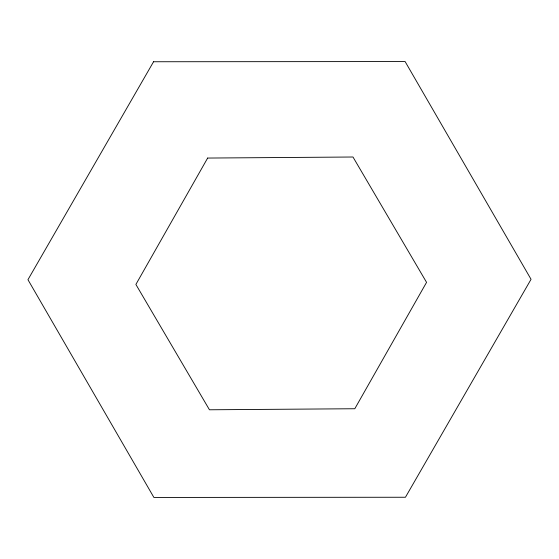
<?xml version="1.0" encoding="UTF-8"?>
<svg xmlns="http://www.w3.org/2000/svg" width="559" height="559" viewBox="0 0 559 559"><rect width="100%" height="100%" fill="white"/><g stroke="black" fill="none" stroke-linecap="round" stroke-linejoin="round"><path stroke-width="0.84" d="M207.648 158.057L135.886 284.44L209.457 409.782L354.797 408.741L426.559 282.351L352.981 157.009L207.648 158.057M153.557 61.749L27.95 279.696L153.893 497.447L405.443 497.251L531.05 279.304L405.107 61.553L153.557 61.749"/></g></svg>
